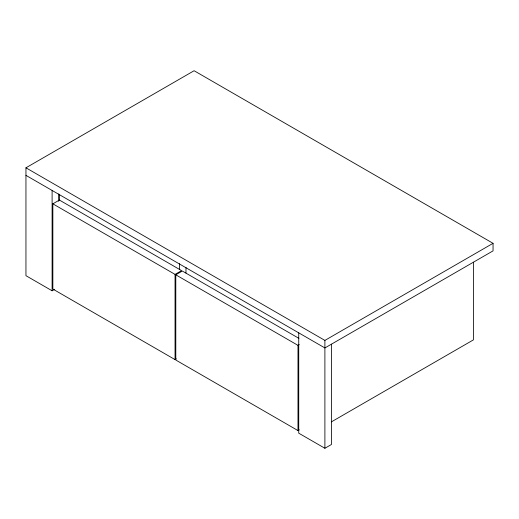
<?xml version="1.0" encoding="UTF-8"?>
<svg xmlns="http://www.w3.org/2000/svg" width="519" height="519" viewBox="0 0 519 519"><rect width="100%" height="100%" fill="white"/><g stroke="black" fill="none" stroke-linecap="round" stroke-linejoin="round"><path stroke-width="0.78" d="M54.722 289.271L52.108 290.783L25.95 275.68L25.95 167.806L194.106 70.727L493.05 243.32L493.05 250.872L324.894 347.951L25.95 175.357M52.854 203.837L59.393 200.062L181.585 270.613L175.046 274.389L52.854 203.837L52.854 289.057L175.046 359.602L176.356 358.85M299.294 429.829L297.99 430.582L175.798 360.037L175.798 274.817L182.338 271.041L298.912 338.349M175.798 274.817L297.99 345.362L299.294 344.61M25.95 167.806L324.894 340.406L493.05 243.32M331.407 421.863L473.432 339.867L473.432 262.199M298.736 332.854L298.736 433.17L324.894 448.273L331.433 444.498L331.433 344.181M324.894 340.406L324.894 448.273M297.99 345.362L297.99 430.582M185.977 267.428L185.977 273.091M179.438 263.652L179.438 269.316M175.046 274.389L175.046 359.602M59.393 194.242L59.393 200.639M58.647 193.97L58.647 201.249M52.108 190.46L52.108 290.783"/></g></svg>
